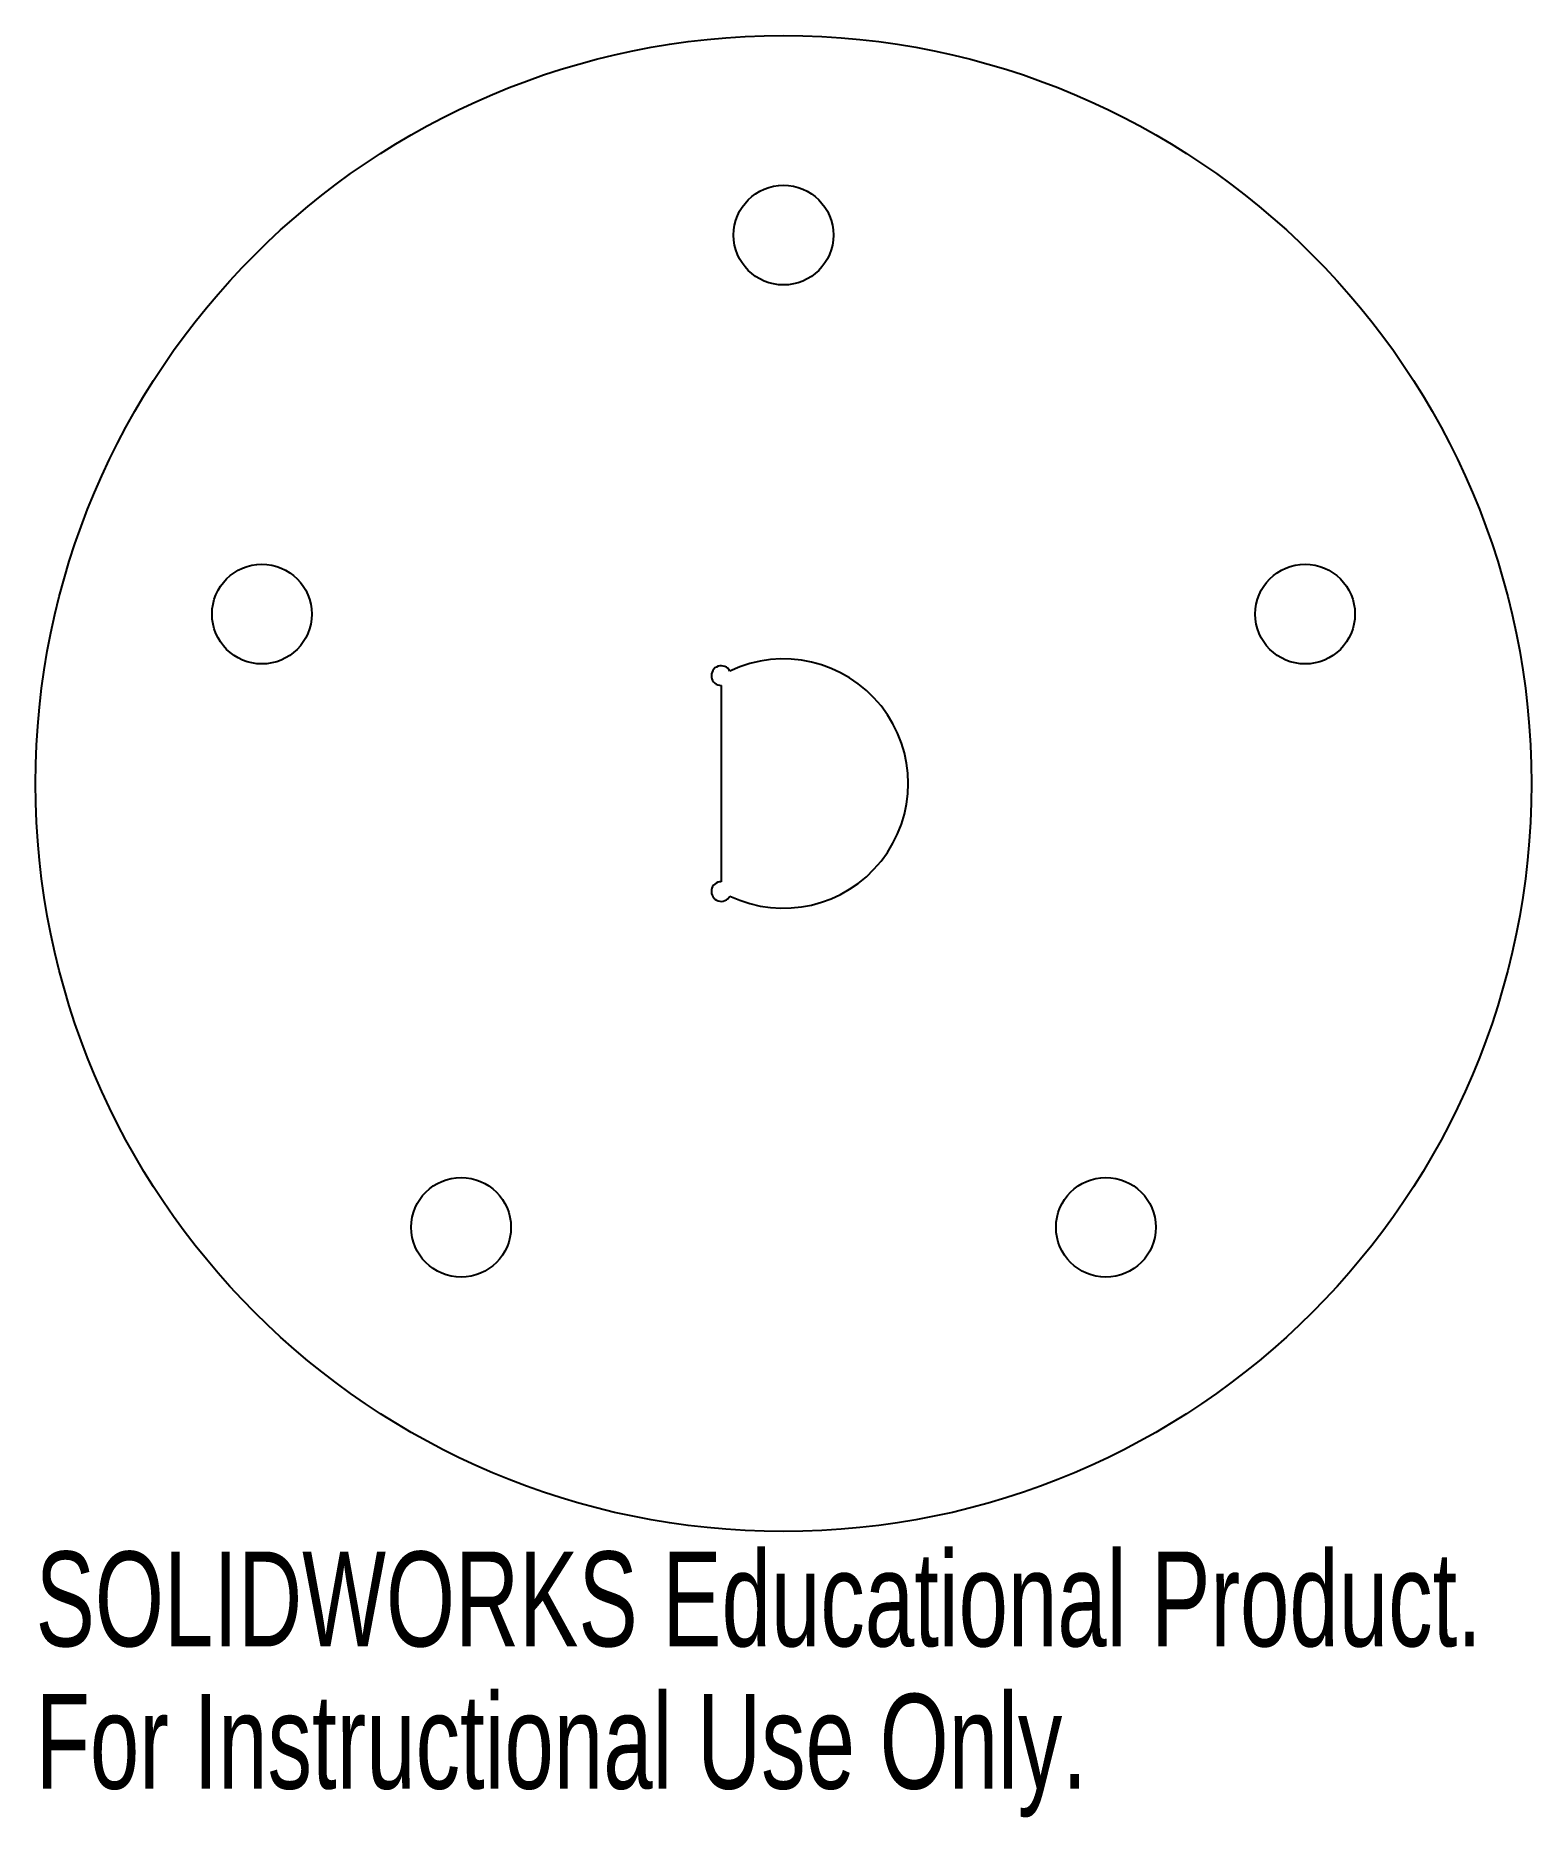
# Model space of a CAD drawing. Header units: inches. Extents: x -1.5 to 1.5, y -2.07 to 1.5.
import ezdxf

# ---------------------------------------------------------------- set-up
doc = ezdxf.new("R2010")
doc.units = ezdxf.units.IN
doc.header["$MEASUREMENT"] = 0
doc.layers.add('EDGES', color=7, linetype='Continuous')
doc.styles.add('SLDTEXTSTYLE0', font='TXT', dxfattribs={"width": 0.7})

msp = doc.modelspace()

# ---------------------------------------------------------------- linework, layer by layer
at = {"layer": 'EDGES'}
msp.add_line((-0.125, 0.1968), (-0.125, -0.1968), dxfattribs=at)
for centre, radius in [((0, 0), 1.5), ((0, 1.1), 0.1), ((-1.0462, 0.3399), 0.1), ((1.0462, 0.3399), 0.1), ((-0.6466, -0.8899), 0.1), ((0.6466, -0.8899), 0.1)]:
    msp.add_circle(centre, radius, dxfattribs=at)
for centre, radius, start, end in [((-0.125, 0.2165), 0.0197, 27.7437, 270), ((0, 0), 0.25, 244.5126, 115.4874), ((-0.125, -0.2165), 0.0197, 90, 332.2563)]:
    msp.add_arc(centre, radius, start, end, dxfattribs=at)

# ---------------------------------------------------------------- texts
at = {"color": 7, "linetype": 'Continuous', "char_height": 0.1903, "attachment_point": 1, "style": 'SLDTEXTSTYLE0'}
for s, insert in [('SOLIDWORKS Educational Product.', (-1.5, -1.5401)), ('For Instructional Use Only.', (-1.5, -1.8256))]:
    msp.add_mtext(s, dxfattribs=dict(at, insert=insert))

doc.saveas('drawing.dxf')
